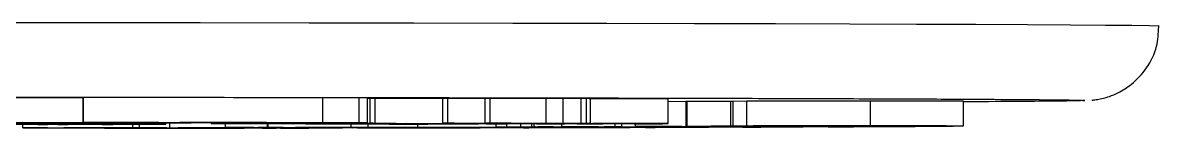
# Model space of a CAD drawing. Header units: millimetres. Extents: x 1890 to 4327, y 775 to 2498.
# Drawn here: x 3035.45 to 3081.31, y 1009.28 to 1013.55 of the extents above; entities that cross this region are included whole.
import ezdxf

# ---------------------------------------------------------------- set-up
doc = ezdxf.new("R2010")
doc.units = ezdxf.units.MM

msp = doc.modelspace()

# ---------------------------------------------------------------- linework, layer by layer
at = {"color": 7, "linetype": 'Continuous', "lineweight": 25}
for p, q in [((3037.89, 1010.503), (3033.821, 1010.51)), ((3037.9, 1010.503), (3037.89, 1010.503)), ((3037.89, 1009.503), (3037.89, 1010.503)), ((3047.563, 1010.503), (3037.9, 1010.518)), ((3037.9, 1009.518), (3037.9, 1010.518)), ((3049.022, 1010.504), (3047.563, 1010.503)), ((3047.563, 1009.503), (3047.563, 1010.503)), ((3049.355, 1010.499), (3049.022, 1010.504)), ((3049.022, 1009.504), (3049.022, 1010.504)), ((3049.355, 1009.499), (3049.355, 1010.499)), ((3049.467, 1010.476), (3049.355, 1010.476)), ((3049.673, 1010.48), (3049.467, 1010.478)), ((3049.467, 1009.478), (3049.467, 1010.478)), ((3052.403, 1010.47), (3049.673, 1010.48)), ((3049.673, 1009.48), (3049.673, 1010.48)), ((3052.608, 1010.48), (3052.403, 1010.479)), ((3052.403, 1009.479), (3052.403, 1010.479)), ((3054.106, 1010.475), (3052.608, 1010.48)), ((3052.608, 1009.48), (3052.608, 1010.48)), ((3054.311, 1010.484), (3054.106, 1010.483)), ((3054.106, 1009.483), (3054.106, 1010.483)), ((3056.564, 1010.477), (3054.311, 1010.484)), ((3054.311, 1009.484), (3054.311, 1010.484)), ((3056.564, 1009.477), (3056.564, 1010.477)), ((3057.247, 1010.478), (3057.247, 1009.478)), ((3058.2, 1010.482), (3057.987, 1010.482)), ((3057.987, 1009.482), (3057.987, 1010.482)), ((3058.2, 1009.482), (3058.2, 1010.482)), ((3058.357, 1009.479), (3058.357, 1010.479)), ((3061.49, 1009.472), (3061.49, 1010.472)), ((3078.259, 1010.404), (3078.311, 1010.402)), ((3062.207, 1010.355), (3061.49, 1010.351)), ((3062.266, 1010.354), (3062.207, 1010.355)), ((3062.207, 1010.355), (3062.207, 1009.355)), ((3064.021, 1010.365), (3062.266, 1010.355)), ((3062.266, 1009.355), (3062.266, 1010.355)), ((3064.113, 1010.365), (3064.021, 1010.365)), ((3064.021, 1009.365), (3064.021, 1010.365)), ((3064.666, 1010.371), (3064.113, 1010.366)), ((3064.113, 1009.366), (3064.113, 1010.366)), ((3064.666, 1009.371), (3064.666, 1010.371)), ((3069.654, 1009.376), (3069.654, 1010.376)), ((3073.417, 1009.369), (3073.417, 1010.369)), ((3033.821, 1009.51), (3037.89, 1009.503)), ((3037.646, 1009.503), (3035.442, 1009.506)), ((3037.027, 1009.481), (3037.027, 1009.504)), ((3038.231, 1009.481), (3037.027, 1009.481)), ((3037.89, 1009.503), (3040.936, 1009.512)), ((3038.044, 1009.516), (3037.9, 1009.518)), ((3037.9, 1009.518), (3047.563, 1009.503)), ((3041.997, 1009.496), (3038.493, 1009.501)), ((3041.784, 1009.511), (3038.737, 1009.502)), ((3038.737, 1009.502), (3042.241, 1009.497)), ((3039.153, 1009.487), (3039.153, 1009.5)), ((3039.153, 1009.487), (3041.997, 1009.496)), ((3040.936, 1009.512), (3039.523, 1009.515)), ((3042.844, 1009.495), (3039.677, 1009.485)), ((3041.218, 1009.439), (3041.218, 1009.49)), ((3041.384, 1009.301), (3041.384, 1009.49)), ((3045.287, 1009.506), (3041.784, 1009.511)), ((3042.241, 1009.51), (3042.241, 1009.497)), ((3042.241, 1009.497), (3045.287, 1009.506)), ((3046.8, 1009.489), (3042.844, 1009.495)), ((3043.051, 1009.494), (3043.051, 1009.472)), ((3046.135, 1009.504), (3043.088, 1009.495)), ((3043.088, 1009.495), (3044.897, 1009.493)), ((3043.257, 1009.474), (3043.257, 1009.494)), ((3044.636, 1009.469), (3044.636, 1009.492)), ((3044.897, 1009.493), (3044.897, 1009.501)), ((3044.897, 1009.493), (3046.45, 1009.493)), ((3049.355, 1009.499), (3046.135, 1009.504)), ((3046.45, 1009.504), (3046.45, 1009.493)), ((3046.45, 1009.493), (3046.8, 1009.489)), ((3046.8, 1009.489), (3046.8, 1009.503)), ((3047.563, 1009.503), (3049.022, 1009.504)), ((3049.022, 1009.504), (3049.355, 1009.499)), ((3049.467, 1009.478), (3049.673, 1009.48)), ((3049.562, 1009.476), (3049.575, 1009.473)), ((3049.673, 1009.48), (3053.161, 1009.468)), ((3056.877, 1009.453), (3050.518, 1009.475)), ((3052.403, 1009.479), (3052.608, 1009.48)), ((3052.608, 1009.48), (3055.405, 1009.471)), ((3055.051, 1009.47), (3053.453, 1009.476)), ((3054.106, 1009.483), (3054.311, 1009.484)), ((3054.311, 1009.484), (3056.564, 1009.477)), ((3057.119, 1009.473), (3055.156, 1009.48)), ((3055.405, 1009.471), (3055.405, 1009.479)), ((3056.746, 1009.476), (3058.31, 1009.471)), ((3057.987, 1009.482), (3058.2, 1009.482)), ((3035.452, 1009.293), (3035.452, 1009.432)), ((3035.452, 1009.293), (3039.888, 1009.299)), ((3035.606, 1009.293), (3035.452, 1009.293)), ((3035.833, 1009.293), (3035.606, 1009.293)), ((3036.054, 1009.445), (3036.054, 1009.444)), ((3036.211, 1009.444), (3036.054, 1009.444)), ((3036.054, 1009.444), (3036.054, 1009.444)), ((3036.054, 1009.444), (3037.554, 1009.444)), ((3036.054, 1009.435), (3036.054, 1009.444)), ((3036.054, 1009.434), (3036.054, 1009.435)), ((3036.054, 1009.435), (3036.211, 1009.435)), ((3037.264, 1009.434), (3036.054, 1009.434)), ((3036.211, 1009.435), (3036.211, 1009.444)), ((3040.092, 1009.279), (3036.444, 1009.293)), ((3036.448, 1009.435), (3036.448, 1009.443)), ((3036.869, 1009.44), (3036.869, 1009.443)), ((3037.448, 1009.44), (3036.869, 1009.44)), ((3037.475, 1009.439), (3036.869, 1009.439)), ((3036.869, 1009.439), (3036.869, 1009.435)), ((3037.106, 1009.444), (3037.396, 1009.444)), ((3037.106, 1009.435), (3037.106, 1009.439)), ((3037.106, 1009.435), (3037.264, 1009.435)), ((3037.168, 1009.293), (3038.75, 1009.287)), ((3037.264, 1009.435), (3037.264, 1009.439)), ((3037.264, 1009.435), (3037.264, 1009.434)), ((3038.64, 1009.296), (3037.372, 1009.295)), ((3037.448, 1009.445), (3037.448, 1009.44)), ((3038.343, 1009.434), (3037.475, 1009.439)), ((3037.554, 1009.444), (3037.554, 1009.445)), ((3037.869, 1009.439), (3038.659, 1009.435)), ((3039.08, 1009.434), (3038.343, 1009.434)), ((3038.659, 1009.435), (3038.659, 1009.445)), ((3038.75, 1009.287), (3040.064, 1009.289)), ((3038.817, 1009.442), (3038.817, 1009.445)), ((3040.216, 1009.288), (3038.902, 1009.287)), ((3038.902, 1009.287), (3040.817, 1009.28)), ((3038.922, 1009.435), (3038.922, 1009.445)), ((3038.922, 1009.435), (3039.08, 1009.435)), ((3039.08, 1009.435), (3039.08, 1009.444)), ((3039.08, 1009.435), (3039.08, 1009.434)), ((3039.619, 1009.277), (3039.619, 1009.281)), ((3039.619, 1009.277), (3039.89, 1009.278)), ((3039.771, 1009.277), (3039.619, 1009.277)), ((3044.388, 1009.282), (3039.771, 1009.277)), ((3039.888, 1009.299), (3039.888, 1009.433)), ((3039.888, 1009.299), (3041.256, 1009.296)), ((3039.89, 1009.278), (3039.89, 1009.28)), ((3040.155, 1009.299), (3040.155, 1009.433)), ((3040.155, 1009.299), (3041.384, 1009.301)), ((3040.338, 1009.298), (3040.155, 1009.299)), ((3040.26, 1009.293), (3040.26, 1009.299)), ((3040.412, 1009.292), (3040.26, 1009.293)), ((3040.26, 1009.293), (3040.532, 1009.293)), ((3040.592, 1009.299), (3040.338, 1009.298)), ((3040.532, 1009.293), (3042.036, 1009.287)), ((3041.256, 1009.296), (3041.079, 1009.295)), ((3045.589, 1009.286), (3041.218, 1009.299)), ((3041.256, 1009.296), (3041.256, 1009.299)), ((3041.384, 1009.301), (3048.27, 1009.293)), ((3041.429, 1009.279), (3042.606, 1009.281)), ((3041.765, 1009.287), (3041.662, 1009.287)), ((3041.802, 1009.299), (3041.717, 1009.298)), ((3041.717, 1009.298), (3045.843, 1009.286)), ((3042.036, 1009.287), (3041.765, 1009.287)), ((3049.578, 1009.29), (3041.802, 1009.299)), ((3042.036, 1009.287), (3042.036, 1009.296)), ((3042.606, 1009.281), (3042.606, 1009.295)), ((3043.051, 1009.472), (3043.257, 1009.474)), ((3043.257, 1009.474), (3044.636, 1009.469)), ((3043.614, 1009.286), (3043.614, 1009.292)), ((3043.614, 1009.286), (3043.889, 1009.287)), ((3043.63, 1009.304), (3043.63, 1009.471)), ((3043.63, 1009.304), (3045.325, 1009.307)), ((3043.813, 1009.304), (3043.63, 1009.304)), ((3044.152, 1009.304), (3043.813, 1009.304)), ((3043.889, 1009.287), (3043.889, 1009.291)), ((3043.889, 1009.287), (3044.388, 1009.282)), ((3051.37, 1009.444), (3044.102, 1009.469)), ((3044.388, 1009.282), (3044.388, 1009.289)), ((3048.355, 1009.294), (3044.778, 1009.304)), ((3045.032, 1009.305), (3049.833, 1009.29)), ((3045.134, 1009.306), (3045.091, 1009.306)), ((3049.185, 1009.473), (3045.108, 1009.468)), ((3045.108, 1009.468), (3046.382, 1009.463)), ((3045.113, 1009.284), (3045.113, 1009.287)), ((3045.298, 1009.283), (3045.113, 1009.284)), ((3045.113, 1009.284), (3045.452, 1009.284)), ((3045.327, 1009.306), (3045.134, 1009.306)), ((3046.993, 1009.286), (3045.298, 1009.283)), ((3045.325, 1009.307), (3045.325, 1009.465)), ((3045.325, 1009.307), (3045.332, 1009.307)), ((3045.332, 1009.465), (3045.332, 1009.307)), ((3045.332, 1009.307), (3048.7, 1009.314)), ((3045.452, 1009.284), (3045.452, 1009.286)), ((3045.843, 1009.286), (3045.843, 1009.294)), ((3050.967, 1009.294), (3045.955, 1009.306)), ((3046.382, 1009.469), (3046.382, 1009.463)), ((3046.382, 1009.463), (3050.459, 1009.468)), ((3046.469, 1009.286), (3046.469, 1009.293)), ((3046.469, 1009.286), (3046.808, 1009.287)), ((3046.571, 1009.307), (3048.744, 1009.302)), ((3047.716, 1009.311), (3046.637, 1009.309)), ((3046.808, 1009.287), (3046.808, 1009.293)), ((3046.808, 1009.287), (3046.993, 1009.286)), ((3050.929, 1009.467), (3046.852, 1009.461)), ((3046.852, 1009.461), (3048.09, 1009.457)), ((3046.993, 1009.286), (3046.993, 1009.293)), ((3048.09, 1009.457), (3052.167, 1009.463)), ((3048.09, 1009.463), (3048.09, 1009.457)), ((3048.27, 1009.293), (3048.355, 1009.294)), ((3048.27, 1009.293), (3048.27, 1009.294)), ((3052.639, 1009.461), (3048.563, 1009.456)), ((3048.563, 1009.456), (3049.76, 1009.451)), ((3048.7, 1009.314), (3048.7, 1009.453)), ((3048.7, 1009.314), (3050.316, 1009.312)), ((3048.744, 1009.302), (3049.862, 1009.304)), ((3050.071, 1009.304), (3048.954, 1009.302)), ((3048.954, 1009.302), (3051.584, 1009.295)), ((3050.459, 1009.468), (3049.185, 1009.473)), ((3049.377, 1009.451), (3049.377, 1009.314)), ((3049.377, 1009.314), (3051.392, 1009.319)), ((3049.605, 1009.314), (3049.377, 1009.314)), ((3049.575, 1009.473), (3054.155, 1009.457)), ((3049.833, 1009.29), (3049.578, 1009.29)), ((3049.816, 1009.314), (3049.605, 1009.314)), ((3049.892, 1009.307), (3049.682, 1009.308)), ((3049.682, 1009.308), (3049.914, 1009.308)), ((3049.76, 1009.451), (3053.836, 1009.457)), ((3049.76, 1009.457), (3049.76, 1009.451)), ((3049.833, 1009.29), (3049.833, 1009.297)), ((3049.862, 1009.304), (3049.862, 1009.307)), ((3049.914, 1009.308), (3051.982, 1009.303)), ((3050.316, 1009.312), (3050.193, 1009.311)), ((3053.954, 1009.455), (3050.233, 1009.45)), ((3050.233, 1009.45), (3050.741, 1009.448)), ((3055.879, 1009.304), (3050.439, 1009.315)), ((3050.671, 1009.293), (3050.671, 1009.295)), ((3050.881, 1009.292), (3050.671, 1009.293)), ((3050.671, 1009.293), (3050.902, 1009.293)), ((3050.741, 1009.448), (3050.741, 1009.45)), ((3050.741, 1009.448), (3051.792, 1009.447)), ((3054.81, 1009.3), (3050.881, 1009.292)), ((3050.902, 1009.294), (3050.902, 1009.293)), ((3052.167, 1009.463), (3050.929, 1009.467)), ((3053.477, 1009.311), (3051.003, 1009.316)), ((3051.019, 1009.317), (3051.408, 1009.318)), ((3051.792, 1009.447), (3051.37, 1009.444)), ((3051.392, 1009.319), (3051.392, 1009.444)), ((3051.751, 1009.303), (3051.611, 1009.303)), ((3051.982, 1009.303), (3051.751, 1009.303)), ((3051.792, 1009.447), (3051.792, 1009.452)), ((3051.982, 1009.303), (3051.982, 1009.312)), ((3052.212, 1009.295), (3052.212, 1009.311)), ((3052.212, 1009.295), (3053.213, 1009.297)), ((3053.836, 1009.457), (3052.639, 1009.461)), ((3053.161, 1009.468), (3055.051, 1009.47)), ((3053.213, 1009.297), (3053.213, 1009.309)), ((3054.257, 1009.313), (3053.477, 1009.311)), ((3053.604, 1009.303), (3053.604, 1009.308)), ((3053.604, 1009.303), (3053.866, 1009.304)), ((3055.56, 1009.469), (3053.669, 1009.466)), ((3053.669, 1009.466), (3056.179, 1009.457)), ((3054.519, 1009.312), (3053.704, 1009.311)), ((3053.704, 1009.311), (3056.443, 1009.305)), ((3053.866, 1009.304), (3053.866, 1009.308)), ((3053.866, 1009.304), (3054.81, 1009.3)), ((3054.697, 1009.454), (3053.954, 1009.455)), ((3054.155, 1009.457), (3054.155, 1009.463)), ((3054.155, 1009.457), (3055.015, 1009.457)), ((3058.957, 1009.309), (3054.519, 1009.312)), ((3054.538, 1009.454), (3054.538, 1009.326)), ((3055.015, 1009.457), (3054.697, 1009.454)), ((3054.81, 1009.3), (3054.81, 1009.306)), ((3054.988, 1009.329), (3054.988, 1009.457)), ((3055.356, 1009.315), (3055.012, 1009.314)), ((3055.012, 1009.314), (3058.886, 1009.311)), ((3055.015, 1009.457), (3055.015, 1009.46)), ((3055.405, 1009.471), (3057.119, 1009.473)), ((3055.553, 1009.33), (3055.553, 1009.458)), ((3058.431, 1009.459), (3055.56, 1009.469)), ((3055.653, 1009.302), (3055.653, 1009.304)), ((3055.883, 1009.301), (3055.653, 1009.302)), ((3055.653, 1009.302), (3055.865, 1009.302)), ((3055.865, 1009.302), (3055.865, 1009.304)), ((3057.508, 1009.305), (3055.883, 1009.301)), ((3057.627, 1009.471), (3055.914, 1009.469)), ((3055.914, 1009.469), (3057.804, 1009.462)), ((3055.988, 1009.33), (3055.988, 1009.456)), ((3056.084, 1009.332), (3056.084, 1009.456)), ((3056.084, 1009.332), (3058.2, 1009.329)), ((3056.179, 1009.457), (3056.179, 1009.466)), ((3056.179, 1009.457), (3057.322, 1009.457)), ((3056.443, 1009.305), (3056.443, 1009.311)), ((3057.322, 1009.457), (3056.877, 1009.453)), ((3057.067, 1009.305), (3057.067, 1009.31)), ((3057.067, 1009.305), (3057.279, 1009.306)), ((3057.198, 1009.335), (3057.198, 1009.456)), ((3057.198, 1009.335), (3059.361, 1009.342)), ((3057.464, 1009.334), (3057.198, 1009.335)), ((3057.279, 1009.306), (3057.279, 1009.31)), ((3057.279, 1009.306), (3057.508, 1009.305)), ((3057.322, 1009.457), (3057.322, 1009.462)), ((3058.086, 1009.337), (3057.464, 1009.334)), ((3057.464, 1009.319), (3057.464, 1009.334)), ((3057.508, 1009.305), (3057.508, 1009.31)), ((3060.825, 1009.46), (3057.627, 1009.471)), ((3057.804, 1009.462), (3057.804, 1009.471)), ((3057.804, 1009.462), (3058.855, 1009.462)), ((3058.2, 1009.329), (3058.094, 1009.329)), ((3058.855, 1009.462), (3058.431, 1009.459)), ((3058.454, 1009.47), (3060.126, 1009.464)), ((3065.019, 1009.329), (3058.683, 1009.337)), ((3058.855, 1009.462), (3058.855, 1009.467)), ((3059.947, 1009.311), (3058.957, 1009.309)), ((3059.627, 1009.342), (3059.005, 1009.34)), ((3059.116, 1009.338), (3059.116, 1009.34)), ((3059.116, 1009.338), (3065.452, 1009.33)), ((3059.298, 1009.323), (3059.298, 1009.336)), ((3059.298, 1009.323), (3060.864, 1009.327)), ((3059.546, 1009.322), (3059.298, 1009.323)), ((3059.361, 1009.342), (3059.361, 1009.465)), ((3059.361, 1009.342), (3059.627, 1009.342)), ((3059.506, 1009.311), (3059.718, 1009.311)), ((3059.735, 1009.323), (3059.546, 1009.322)), ((3059.627, 1009.342), (3059.627, 1009.464)), ((3059.718, 1009.311), (3059.947, 1009.311)), ((3060.126, 1009.464), (3061.272, 1009.464)), ((3060.171, 1009.345), (3060.171, 1009.462)), ((3060.171, 1009.345), (3062.207, 1009.355)), ((3061.492, 1009.343), (3060.171, 1009.345)), ((3062.016, 1009.321), (3060.608, 1009.323)), ((3061.272, 1009.464), (3060.825, 1009.46)), ((3060.864, 1009.327), (3060.864, 1009.334)), ((3060.864, 1009.327), (3061.112, 1009.327)), ((3061.112, 1009.327), (3060.956, 1009.326)), ((3061.068, 1009.325), (3061.068, 1009.327)), ((3061.068, 1009.325), (3063.139, 1009.321)), ((3061.112, 1009.327), (3061.112, 1009.334)), ((3061.165, 1009.345), (3061.718, 1009.343)), ((3062.041, 1009.352), (3061.259, 1009.349)), ((3061.49, 1009.472), (3061.449, 1009.468)), ((3061.718, 1009.343), (3061.492, 1009.343)), ((3061.718, 1009.343), (3061.718, 1009.351)), ((3061.977, 1009.317), (3061.977, 1009.321)), ((3067.778, 1009.336), (3062.041, 1009.352)), ((3062.207, 1009.355), (3067.946, 1009.338)), ((3062.266, 1009.355), (3064.021, 1009.365)), ((3062.559, 1009.355), (3062.266, 1009.355)), ((3062.649, 1009.355), (3062.559, 1009.355)), ((3062.709, 1009.32), (3062.704, 1009.32)), ((3063.139, 1009.321), (3063.139, 1009.331)), ((3070.155, 1009.35), (3063.2, 1009.356)), ((3063.759, 1009.362), (3063.258, 1009.359)), ((3063.485, 1009.357), (3063.485, 1009.36)), ((3063.485, 1009.357), (3066.5, 1009.355)), ((3064.021, 1009.365), (3065.872, 1009.365)), ((3064.113, 1009.366), (3064.666, 1009.371)), ((3064.418, 1009.366), (3064.113, 1009.366)), ((3064.491, 1009.366), (3064.418, 1009.366)), ((3064.508, 1009.325), (3064.508, 1009.329)), ((3064.508, 1009.325), (3065.13, 1009.327)), ((3064.774, 1009.325), (3064.508, 1009.325)), ((3066.937, 1009.332), (3064.774, 1009.325)), ((3072.235, 1009.363), (3065.005, 1009.367)), ((3065.13, 1009.327), (3065.233, 1009.328)), ((3065.204, 1009.369), (3072.433, 1009.365)), ((3065.452, 1009.33), (3065.452, 1009.342)), ((3065.872, 1009.365), (3065.872, 1009.367)), ((3065.872, 1009.365), (3065.878, 1009.364)), ((3065.878, 1009.364), (3065.878, 1009.367)), ((3066.049, 1009.331), (3066.049, 1009.341)), ((3066.049, 1009.331), (3066.672, 1009.333)), ((3066.096, 1009.361), (3066.096, 1009.367)), ((3066.096, 1009.361), (3066.204, 1009.362)), ((3066.387, 1009.361), (3066.096, 1009.361)), ((3066.204, 1009.362), (3066.204, 1009.367)), ((3066.204, 1009.362), (3069.072, 1009.359)), ((3066.5, 1009.355), (3067.02, 1009.358)), ((3066.672, 1009.333), (3066.672, 1009.339)), ((3066.672, 1009.333), (3066.937, 1009.332)), ((3067.313, 1009.358), (3066.793, 1009.355)), ((3066.793, 1009.355), (3070.44, 1009.352)), ((3066.937, 1009.332), (3066.937, 1009.338)), ((3069.928, 1009.345), (3067.778, 1009.336)), ((3067.946, 1009.338), (3067.946, 1009.352)), ((3067.946, 1009.338), (3068.909, 1009.342)), ((3068.171, 1009.348), (3068.171, 1009.352)), ((3068.171, 1009.348), (3068.352, 1009.348)), ((3068.352, 1009.348), (3068.352, 1009.352)), ((3068.352, 1009.348), (3069.928, 1009.345)), ((3068.964, 1009.359), (3068.769, 1009.359)), ((3069.072, 1009.359), (3068.964, 1009.359)), ((3069.072, 1009.359), (3069.072, 1009.365)), ((3069.928, 1009.345), (3069.928, 1009.35)), ((3070.274, 1009.348), (3070.382, 1009.349)), ((3070.567, 1009.348), (3070.274, 1009.348)), ((3070.44, 1009.352), (3070.44, 1009.364)), ((3070.505, 1009.361), (3070.505, 1009.364)), ((3070.505, 1009.361), (3070.692, 1009.361)), ((3072.393, 1009.359), (3070.567, 1009.348)), ((3070.692, 1009.361), (3070.692, 1009.364)), ((3070.692, 1009.361), (3072.393, 1009.359)), ((3070.991, 1009.353), (3070.991, 1009.364)), ((3070.991, 1009.353), (3071.455, 1009.355)), ((3072.443, 1009.361), (3072.53, 1009.362)), ((3072.747, 1009.361), (3072.443, 1009.361)), ((3073.277, 1009.366), (3072.747, 1009.361)), ((3073.345, 1009.367), (3073.277, 1009.366))]:
    msp.add_line(p, q, dxfattribs=at)
at = {"color": 7, "linetype": 'Continuous', "lineweight": 25, "flags": 128}
for points in [[(3081.311, 1013.402), (3081.267, 1013.407), (3080.911, 1013.418), (3080.201, 1013.428), (3079.14, 1013.439), (3077.733, 1013.449), (3075.989, 1013.459), (3073.914, 1013.469), (3071.521, 1013.479), (3068.82, 1013.488), (3065.824, 1013.497), (3062.55, 1013.505), (3059.013, 1013.513), (3055.231, 1013.52), (3051.223, 1013.526), (3047.008, 1013.532), (3042.608, 1013.537), (3038.045, 1013.542), (3033.341, 1013.546)], [(3033.634, 1009.439), (3033.82, 1009.442), (3034.358, 1009.444), (3035.197, 1009.446), (3036.254, 1009.447), (3037.426, 1009.447), (3038.598, 1009.447), (3039.655, 1009.446), (3040.494, 1009.444), (3041.033, 1009.442), (3041.218, 1009.439), (3041.033, 1009.437), (3040.494, 1009.434), (3039.655, 1009.433), (3038.598, 1009.431), (3037.426, 1009.431), (3036.254, 1009.431), (3035.197, 1009.433), (3034.358, 1009.434), (3033.82, 1009.437), (3033.634, 1009.439)], [(3034.455, 1009.439), (3034.634, 1009.441), (3035.15, 1009.443), (3035.941, 1009.445), (3036.91, 1009.445), (3037.942, 1009.445), (3038.912, 1009.445), (3039.702, 1009.443), (3040.218, 1009.441), (3040.398, 1009.439), (3040.218, 1009.437), (3039.702, 1009.435), (3038.912, 1009.434), (3037.942, 1009.433), (3036.91, 1009.433), (3035.941, 1009.434), (3035.15, 1009.435), (3034.634, 1009.437), (3034.455, 1009.439)]]:
    msp.add_lwpolyline(points, dxfattribs=at)
at = {"color": 7, "linetype": 'Continuous', "lineweight": 25}
for points, knots in [([(3078.587, 1010.414), (3078.602, 1010.415), (3078.635, 1010.417), (3078.786, 1010.436), (3079.031, 1010.485), (3079.326, 1010.572), (3079.724, 1010.738), (3080.273, 1011.086), (3080.843, 1011.711), (3081.247, 1012.527), (3081.275, 1013.118), (3081.288, 1013.385)], [0, 0, 0, 0, 0.069689, 0.159202, 0.228526, 0.284853, 0.360929, 0.487702, 0.660291, 0.846257, 1, 1, 1, 1]), ([(2941.366, 1010.404), (2941.413, 1010.408), (2941.52, 1010.416), (2942.39, 1010.429), (2943.871, 1010.442), (2946.046, 1010.456), (2948.876, 1010.469), (2952.39, 1010.482), (2956.544, 1010.494), (2961.288, 1010.505), (2966.549, 1010.515), (2972.241, 1010.524), (2978.264, 1010.532), (2984.487, 1010.538), (2990.853, 1010.543), (2997.205, 1010.546), (3003.544, 1010.548), (3009.811, 1010.548), (3016.078, 1010.548), (3022.417, 1010.546), (3028.77, 1010.543), (3035.135, 1010.538), (3041.359, 1010.532), (3047.381, 1010.524), (3053.073, 1010.515), (3058.335, 1010.505), (3063.078, 1010.494), (3067.232, 1010.482), (3070.746, 1010.469), (3073.576, 1010.456), (3075.752, 1010.442), (3077.233, 1010.429), (3078.104, 1010.416), (3078.211, 1010.408), (3078.259, 1010.404)], [0, 0, 0, 0, 0.023828, 0.053273, 0.084485, 0.115699, 0.147957, 0.180726, 0.213842, 0.247136, 0.28043, 0.313546, 0.346314, 0.378573, 0.409785, 0.440999, 0.470442, 0.499888, 0.529332, 0.558778, 0.58999, 0.621203, 0.653462, 0.68623, 0.719347, 0.752641, 0.785934, 0.819051, 0.851819, 0.884078, 0.915289, 0.946503, 0.975948, 1, 1, 1, 1]), ([(3057.247, 1010.478), (3057.128, 1010.478), (3056.948, 1010.478), (3056.72, 1010.477), (3056.616, 1010.477), (3056.564, 1010.477)], [0, 0, 0, 0, 0.498826, 0.749076, 1, 1, 1, 1]), ([(3057.987, 1010.482), (3057.941, 1010.482), (3057.848, 1010.481), (3057.65, 1010.48), (3057.408, 1010.479), (3057.247, 1010.478)], [0, 0, 0, 0, 0.251433, 0.502936, 1, 1, 1, 1]), ([(3058.321, 1010.479), (3058.325, 1010.479), (3058.334, 1010.481), (3058.248, 1010.482), (3058.2, 1010.482)], [0, 0, 0, 0, 0.431539, 1, 1, 1, 1]), ([(3061.49, 1010.472), (3061.173, 1010.472), (3060.54, 1010.471), (3059.47, 1010.471), (3058.725, 1010.471), (3058.31, 1010.471)], [0, 0, 0, 0, 0.307787, 0.615394, 1, 1, 1, 1]), ([(3078.311, 1010.402), (3078.255, 1010.397), (3078.144, 1010.388), (3077.248, 1010.375), (3075.706, 1010.361), (3074.393, 1010.352), (3073.445, 1010.347), (3073.417, 1010.347)], [0, 0, 0, 0, 0.2407893, 0.4815888, 0.73683, 0.9920914, 1, 1, 1, 1]), ([(3069.654, 1010.376), (3068.987, 1010.376), (3067.959, 1010.377), (3066.555, 1010.376), (3065.636, 1010.375), (3064.977, 1010.373), (3064.77, 1010.372), (3064.666, 1010.371)], [0, 0, 0, 0, 0.3203787, 0.4942376, 0.6691493, 0.8330428, 1, 1, 1, 1]), ([(3073.391, 1010.369), (3073.397, 1010.369), (3073.44, 1010.37), (3073.193, 1010.371), (3072.6, 1010.373), (3071.385, 1010.375), (3070.315, 1010.376), (3069.654, 1010.376)], [0, 0, 0, 0, 0.030225, 0.211144, 0.392436, 0.624543, 1, 1, 1, 1]), ([(3028.931, 1009.494), (3029.6, 1009.494), (3030.852, 1009.494), (3032.668, 1009.495), (3034.712, 1009.496), (3036.368, 1009.499), (3037.318, 1009.502), (3037.646, 1009.503)], [0, 0, 0, 0, 0.198997, 0.37265, 0.545625, 0.843257, 1, 1, 1, 1]), ([(3038.493, 1009.501), (3038.07, 1009.5), (3037.004, 1009.497), (3034.781, 1009.494), (3031.84, 1009.493), (3029.931, 1009.493), (3028.98, 1009.493)], [0, 0, 0, 0, 0.185716, 0.467958, 0.734859, 1, 1, 1, 1]), ([(3037.027, 1009.481), (3037.23, 1009.482), (3037.636, 1009.483), (3038.192, 1009.485), (3038.698, 1009.486), (3039.002, 1009.487), (3039.153, 1009.487)], [0, 0, 0, 0, 0.281624, 0.563251, 0.781619, 1, 1, 1, 1]), ([(3039.523, 1009.515), (3039.386, 1009.515), (3039.112, 1009.515), (3038.623, 1009.516), (3038.256, 1009.516), (3038.044, 1009.516)], [0, 0, 0, 0, 0.295972, 0.59215, 1, 1, 1, 1]), ([(3039.677, 1009.485), (3039.484, 1009.485), (3039.139, 1009.484), (3038.659, 1009.482), (3038.374, 1009.481), (3038.231, 1009.481)], [0, 0, 0, 0, 0.388154, 0.694028, 1, 1, 1, 1]), ([(3044.636, 1009.469), (3045.203, 1009.47), (3046.313, 1009.471), (3047.963, 1009.474), (3049.029, 1009.475), (3049.562, 1009.476)], [0, 0, 0, 0, 0.343183, 0.671556, 1, 1, 1, 1]), ([(3050.518, 1009.475), (3050.427, 1009.476), (3050.246, 1009.476), (3049.906, 1009.477), (3049.628, 1009.478), (3049.467, 1009.478)], [0, 0, 0, 0, 0.297034, 0.594269, 1, 1, 1, 1]), ([(3053.453, 1009.476), (3053.363, 1009.476), (3053.182, 1009.477), (3052.842, 1009.478), (3052.564, 1009.478), (3052.403, 1009.479)], [0, 0, 0, 0, 0.29737, 0.594968, 1, 1, 1, 1]), ([(3055.156, 1009.48), (3055.066, 1009.48), (3054.885, 1009.481), (3054.545, 1009.482), (3054.267, 1009.482), (3054.106, 1009.483)], [0, 0, 0, 0, 0.297034, 0.594269, 1, 1, 1, 1]), ([(3056.564, 1009.477), (3056.67, 1009.477), (3056.831, 1009.477), (3057.065, 1009.478), (3057.187, 1009.478), (3057.247, 1009.478)], [0, 0, 0, 0, 0.498374, 0.749082, 1, 1, 1, 1]), ([(3057.864, 1009.476), (3057.735, 1009.476), (3057.453, 1009.476), (3057.059, 1009.476), (3056.824, 1009.476), (3056.746, 1009.476)], [0, 0, 0, 0, 0.360389, 0.789524, 1, 1, 1, 1]), ([(3057.247, 1009.478), (3057.354, 1009.479), (3057.566, 1009.479), (3057.787, 1009.481), (3057.915, 1009.482), (3057.987, 1009.482)], [0, 0, 0, 0, 0.308082, 0.61489, 1, 1, 1, 1]), ([(3058.349, 1009.478), (3058.332, 1009.478), (3058.293, 1009.477), (3058.081, 1009.477), (3057.912, 1009.476), (3057.864, 1009.476)], [0, 0, 0, 0, 0.357282, 0.813025, 1, 1, 1, 1]), ([(3058.2, 1009.482), (3058.252, 1009.482), (3058.334, 1009.48), (3058.338, 1009.479), (3058.34, 1009.479)], [0, 0, 0, 0, 0.6302091, 1, 1, 1, 1]), ([(3036.444, 1009.293), (3036.413, 1009.293), (3036.363, 1009.293), (3036.253, 1009.293), (3036.143, 1009.293), (3035.995, 1009.293), (3035.897, 1009.293), (3035.833, 1009.293)], [0, 0, 0, 0, 0.23968, 0.390629, 0.542071, 0.705503, 1, 1, 1, 1]), ([(3036.448, 1009.443), (3036.447, 1009.443), (3036.445, 1009.443), (3036.414, 1009.444), (3036.375, 1009.444), (3036.306, 1009.444), (3036.25, 1009.444), (3036.211, 1009.444)], [0, 0, 0, 0, 0.250411, 0.398556, 0.54744, 0.686236, 1, 1, 1, 1]), ([(3036.211, 1009.435), (3036.257, 1009.435), (3036.32, 1009.435), (3036.392, 1009.435), (3036.429, 1009.435), (3036.447, 1009.435), (3036.448, 1009.435), (3036.448, 1009.435)], [0, 0, 0, 0, 0.364031, 0.510061, 0.655864, 0.843841, 1, 1, 1, 1]), ([(3036.869, 1009.443), (3036.871, 1009.443), (3036.874, 1009.443), (3036.905, 1009.444), (3036.955, 1009.444), (3037.025, 1009.444), (3037.079, 1009.444), (3037.106, 1009.444)], [0, 0, 0, 0, 0.222894, 0.384836, 0.547319, 0.773072, 1, 1, 1, 1]), ([(3036.869, 1009.435), (3036.871, 1009.435), (3036.874, 1009.435), (3036.903, 1009.435), (3036.951, 1009.435), (3037.021, 1009.435), (3037.076, 1009.435), (3037.106, 1009.435)], [0, 0, 0, 0, 0.210223, 0.375759, 0.542534, 0.746796, 1, 1, 1, 1]), ([(3037.372, 1009.295), (3037.312, 1009.295), (3037.214, 1009.295), (3037.13, 1009.294), (3037.098, 1009.294), (3037.111, 1009.294), (3037.148, 1009.294), (3037.168, 1009.293)], [0, 0, 0, 0, 0.300073, 0.489629, 0.647488, 0.805846, 1, 1, 1, 1]), ([(3037.396, 1009.444), (3037.538, 1009.444), (3037.764, 1009.444), (3038.049, 1009.443), (3038.235, 1009.443), (3038.353, 1009.442), (3038.364, 1009.442), (3038.369, 1009.442)], [0, 0, 0, 0, 0.272358, 0.434918, 0.598303, 0.790426, 1, 1, 1, 1]), ([(3038.369, 1009.442), (3038.359, 1009.441), (3038.342, 1009.441), (3038.147, 1009.44), (3037.928, 1009.44), (3037.686, 1009.44), (3037.519, 1009.44), (3037.448, 1009.44)], [0, 0, 0, 0, 0.330883, 0.501179, 0.670916, 0.859688, 1, 1, 1, 1]), ([(3037.554, 1009.444), (3037.742, 1009.444), (3038.046, 1009.444), (3038.414, 1009.444), (3038.643, 1009.443), (3038.793, 1009.443), (3038.808, 1009.442), (3038.817, 1009.442)], [0, 0, 0, 0, 0.3001846, 0.4844442, 0.6359343, 0.7877448, 1, 1, 1, 1]), ([(3038.817, 1009.442), (3038.808, 1009.441), (3038.792, 1009.441), (3038.62, 1009.44), (3038.357, 1009.44), (3038.094, 1009.439), (3037.917, 1009.439), (3037.869, 1009.439)], [0, 0, 0, 0, 0.267946, 0.469277, 0.670405, 0.911995, 1, 1, 1, 1]), ([(3041.079, 1009.295), (3040.833, 1009.296), (3040.339, 1009.296), (3039.59, 1009.297), (3038.995, 1009.297), (3038.732, 1009.296), (3038.64, 1009.296)], [0, 0, 0, 0, 0.329191, 0.661633, 0.881808, 1, 1, 1, 1]), ([(3038.659, 1009.435), (3038.672, 1009.435), (3038.699, 1009.435), (3038.757, 1009.435), (3038.834, 1009.435), (3038.891, 1009.435), (3038.922, 1009.435)], [0, 0, 0, 0, 0.249458, 0.50098, 0.731039, 1, 1, 1, 1]), ([(3039.89, 1009.278), (3039.959, 1009.278), (3040.06, 1009.278), (3040.121, 1009.278), (3040.14, 1009.278)], [0, 0, 0, 0, 0.687811, 1, 1, 1, 1]), ([(3040.064, 1009.289), (3040.182, 1009.289), (3040.372, 1009.289), (3040.557, 1009.29), (3040.625, 1009.291), (3040.585, 1009.291), (3040.477, 1009.292), (3040.412, 1009.292)], [0, 0, 0, 0, 0.253965, 0.40631, 0.559769, 0.73662, 1, 1, 1, 1]), ([(3040.165, 1009.278), (3040.165, 1009.278), (3040.173, 1009.278), (3040.156, 1009.278), (3040.117, 1009.279), (3040.092, 1009.279)], [0, 0, 0, 0, 0.006784, 0.3662, 1, 1, 1, 1]), ([(3041.662, 1009.287), (3041.54, 1009.288), (3041.367, 1009.288), (3041.029, 1009.289), (3040.767, 1009.289), (3040.486, 1009.289), (3040.308, 1009.289), (3040.216, 1009.288)], [0, 0, 0, 0, 0.375008, 0.532176, 0.663237, 0.825783, 1, 1, 1, 1]), ([(3041.218, 1009.299), (3041.181, 1009.299), (3041.121, 1009.299), (3041.006, 1009.299), (3040.904, 1009.299), (3040.77, 1009.299), (3040.669, 1009.299), (3040.602, 1009.299), (3040.592, 1009.299)], [0, 0, 0, 0, 0.239791, 0.395723, 0.528329, 0.660993, 0.950414, 1, 1, 1, 1]), ([(3040.817, 1009.28), (3040.849, 1009.28), (3040.901, 1009.279), (3041.017, 1009.279), (3041.146, 1009.279), (3041.29, 1009.279), (3041.385, 1009.279), (3041.429, 1009.279)], [0, 0, 0, 0, 0.2422509, 0.3981104, 0.5540249, 0.7912917, 1, 1, 1, 1]), ([(3042.606, 1009.281), (3042.819, 1009.281), (3043.247, 1009.282), (3043.609, 1009.283), (3043.729, 1009.285), (3043.656, 1009.286), (3043.614, 1009.286)], [0, 0, 0, 0, 0.2488152, 0.5000632, 0.7136426, 1, 1, 1, 1]), ([(3044.102, 1009.469), (3044.011, 1009.47), (3043.83, 1009.47), (3043.49, 1009.471), (3043.212, 1009.472), (3043.051, 1009.472)], [0, 0, 0, 0, 0.297034, 0.594269, 1, 1, 1, 1]), ([(3044.778, 1009.304), (3044.741, 1009.304), (3044.681, 1009.304), (3044.561, 1009.305), (3044.451, 1009.305), (3044.307, 1009.305), (3044.216, 1009.304), (3044.152, 1009.304)], [0, 0, 0, 0, 0.239941, 0.39539, 0.551967, 0.684504, 1, 1, 1, 1]), ([(3045.091, 1009.306), (3045.056, 1009.306), (3044.991, 1009.306), (3044.942, 1009.305), (3044.943, 1009.305), (3044.977, 1009.305), (3045.015, 1009.305), (3045.032, 1009.305)], [0, 0, 0, 0, 0.256868, 0.47724, 0.662008, 0.845558, 1, 1, 1, 1]), ([(3045.955, 1009.306), (3045.911, 1009.306), (3045.841, 1009.306), (3045.721, 1009.306), (3045.617, 1009.306), (3045.476, 1009.306), (3045.387, 1009.306), (3045.327, 1009.306)], [0, 0, 0, 0, 0.2536824, 0.4001164, 0.52343, 0.6771969, 1, 1, 1, 1]), ([(3045.452, 1009.284), (3045.513, 1009.285), (3045.603, 1009.285), (3045.655, 1009.285), (3045.672, 1009.285)], [0, 0, 0, 0, 0.671603, 1, 1, 1, 1]), ([(3045.689, 1009.285), (3045.69, 1009.285), (3045.698, 1009.285), (3045.672, 1009.285), (3045.628, 1009.286), (3045.593, 1009.286), (3045.589, 1009.286)], [0, 0, 0, 0, 0.044219, 0.379656, 0.916945, 1, 1, 1, 1]), ([(3045.843, 1009.286), (3045.876, 1009.286), (3045.935, 1009.286), (3046.055, 1009.286), (3046.187, 1009.286), (3046.332, 1009.286), (3046.421, 1009.286), (3046.469, 1009.286)], [0, 0, 0, 0, 0.215896, 0.3853283, 0.5559542, 0.7640999, 1, 1, 1, 1]), ([(3046.637, 1009.309), (3046.581, 1009.308), (3046.499, 1009.308), (3046.451, 1009.308), (3046.455, 1009.308), (3046.456, 1009.308)], [0, 0, 0, 0, 0.636816, 0.940157, 1, 1, 1, 1]), ([(3046.463, 1009.308), (3046.479, 1009.308), (3046.505, 1009.307), (3046.553, 1009.307), (3046.571, 1009.307)], [0, 0, 0, 0, 0.614189, 1, 1, 1, 1]), ([(3050.193, 1009.311), (3049.927, 1009.311), (3049.392, 1009.312), (3048.625, 1009.312), (3048.045, 1009.311), (3047.804, 1009.311), (3047.716, 1009.311)], [0, 0, 0, 0, 0.3213061, 0.6452902, 0.8696576, 1, 1, 1, 1]), ([(3050.439, 1009.315), (3050.381, 1009.315), (3050.297, 1009.315), (3050.156, 1009.315), (3050.042, 1009.315), (3049.926, 1009.315), (3049.855, 1009.315), (3049.816, 1009.314)], [0, 0, 0, 0, 0.300741, 0.442976, 0.585498, 0.770192, 1, 1, 1, 1]), ([(3049.862, 1009.304), (3049.958, 1009.305), (3050.116, 1009.305), (3050.193, 1009.305), (3050.224, 1009.305)], [0, 0, 0, 0, 0.608426, 1, 1, 1, 1]), ([(3050.233, 1009.306), (3050.236, 1009.306), (3050.249, 1009.306), (3050.14, 1009.307), (3049.985, 1009.307), (3049.892, 1009.307)], [0, 0, 0, 0, 0.107107, 0.469394, 1, 1, 1, 1]), ([(3051.611, 1009.303), (3051.467, 1009.304), (3051.254, 1009.304), (3050.884, 1009.304), (3050.601, 1009.304), (3050.316, 1009.304), (3050.161, 1009.304), (3050.071, 1009.304)], [0, 0, 0, 0, 0.337772, 0.500301, 0.664443, 0.804956, 1, 1, 1, 1]), ([(3051.003, 1009.316), (3050.958, 1009.316), (3050.888, 1009.316), (3050.855, 1009.316), (3050.872, 1009.317), (3050.928, 1009.317), (3050.992, 1009.317), (3051.019, 1009.317)], [0, 0, 0, 0, 0.273037, 0.428356, 0.583344, 0.832242, 1, 1, 1, 1]), ([(3050.902, 1009.293), (3050.964, 1009.293), (3051.054, 1009.293), (3051.106, 1009.294), (3051.095, 1009.294), (3051.046, 1009.294), (3050.993, 1009.294), (3050.967, 1009.294)], [0, 0, 0, 0, 0.358471, 0.509487, 0.66217, 0.836846, 1, 1, 1, 1]), ([(3051.392, 1009.319), (3051.68, 1009.32), (3052.122, 1009.321), (3052.897, 1009.321), (3053.519, 1009.321), (3054.119, 1009.321), (3054.436, 1009.32), (3054.611, 1009.32)], [0, 0, 0, 0, 0.321782, 0.493409, 0.666308, 0.816214, 1, 1, 1, 1]), ([(3051.408, 1009.318), (3051.658, 1009.319), (3052.027, 1009.319), (3052.685, 1009.32), (3053.216, 1009.32), (3053.695, 1009.319), (3053.967, 1009.319), (3054.085, 1009.318)], [0, 0, 0, 0, 0.331594, 0.48998, 0.648562, 0.847889, 1, 1, 1, 1]), ([(3051.584, 1009.295), (3051.626, 1009.295), (3051.696, 1009.295), (3051.831, 1009.295), (3051.967, 1009.295), (3052.1, 1009.295), (3052.178, 1009.295), (3052.212, 1009.295)], [0, 0, 0, 0, 0.244529, 0.408946, 0.573274, 0.814793, 1, 1, 1, 1]), ([(3053.213, 1009.297), (3053.399, 1009.298), (3053.741, 1009.299), (3053.852, 1009.3), (3053.903, 1009.3)], [0, 0, 0, 0, 0.540563, 1, 1, 1, 1]), ([(3053.895, 1009.301), (3053.897, 1009.301), (3053.902, 1009.302), (3053.728, 1009.303), (3053.604, 1009.303)], [0, 0, 0, 0, 0.287101, 1, 1, 1, 1]), ([(3054.085, 1009.318), (3054.276, 1009.318), (3054.587, 1009.317), (3054.81, 1009.316), (3054.798, 1009.315), (3054.633, 1009.314), (3054.392, 1009.313), (3054.257, 1009.313)], [0, 0, 0, 0, 0.272894, 0.445011, 0.618101, 0.78577, 1, 1, 1, 1]), ([(3056.899, 1009.317), (3056.388, 1009.318), (3055.455, 1009.32), (3054.73, 1009.323), (3054.497, 1009.325), (3054.585, 1009.327), (3054.855, 1009.328), (3054.988, 1009.329)], [0, 0, 0, 0, 0.329821, 0.602198, 0.751389, 0.876805, 1, 1, 1, 1]), ([(3054.611, 1009.32), (3054.84, 1009.319), (3055.221, 1009.319), (3055.417, 1009.317), (3055.391, 1009.317), (3055.386, 1009.316)], [0, 0, 0, 0, 0.543092, 0.902457, 1, 1, 1, 1]), ([(3054.988, 1009.329), (3055.028, 1009.329), (3055.108, 1009.329), (3055.294, 1009.329), (3055.449, 1009.329), (3055.553, 1009.33)], [0, 0, 0, 0, 0.250844, 0.502068, 1, 1, 1, 1]), ([(3055.279, 1009.328), (3055.196, 1009.328), (3055.039, 1009.327), (3055.03, 1009.326), (3055.262, 1009.324), (3056.055, 1009.321), (3056.925, 1009.32), (3057.464, 1009.319)], [0, 0, 0, 0, 0.097711, 0.183041, 0.35825, 0.602223, 1, 1, 1, 1]), ([(3058.094, 1009.329), (3057.78, 1009.329), (3057.22, 1009.329), (3056.441, 1009.33), (3055.84, 1009.329), (3055.484, 1009.329), (3055.326, 1009.328), (3055.279, 1009.328)], [0, 0, 0, 0, 0.327037, 0.582977, 0.7546195, 0.9267447, 1, 1, 1, 1]), ([(3055.553, 1009.33), (3055.591, 1009.33), (3055.667, 1009.33), (3055.818, 1009.33), (3055.92, 1009.33), (3055.988, 1009.33)], [0, 0, 0, 0, 0.2516063, 0.5032378, 1, 1, 1, 1]), ([(3055.865, 1009.302), (3055.917, 1009.303), (3055.992, 1009.303), (3056.041, 1009.303), (3056.03, 1009.303), (3055.977, 1009.304), (3055.914, 1009.304), (3055.879, 1009.304)], [0, 0, 0, 0, 0.327317, 0.476421, 0.626546, 0.796314, 1, 1, 1, 1]), ([(3055.988, 1009.33), (3056.034, 1009.33), (3056.123, 1009.331), (3056.134, 1009.331), (3056.097, 1009.332), (3056.084, 1009.332)], [0, 0, 0, 0, 0.406204, 0.795736, 1, 1, 1, 1]), ([(3056.443, 1009.305), (3056.481, 1009.305), (3056.55, 1009.305), (3056.674, 1009.305), (3056.808, 1009.305), (3056.947, 1009.305), (3057.027, 1009.305), (3057.067, 1009.305)], [0, 0, 0, 0, 0.208612, 0.37176, 0.536244, 0.765787, 1, 1, 1, 1]), ([(3062.237, 1009.317), (3062.01, 1009.316), (3061.61, 1009.315), (3060.8, 1009.315), (3059.727, 1009.315), (3058.35, 1009.315), (3057.391, 1009.317), (3056.899, 1009.317)], [0, 0, 0, 0, 0.169563, 0.297883, 0.425995, 0.705761, 1, 1, 1, 1]), ([(3057.464, 1009.319), (3058.029, 1009.318), (3058.874, 1009.317), (3060.044, 1009.316), (3060.78, 1009.316), (3061.347, 1009.316), (3061.732, 1009.317), (3061.909, 1009.317), (3061.977, 1009.317)], [0, 0, 0, 0, 0.399545, 0.597137, 0.733747, 0.835099, 0.936852, 1, 1, 1, 1]), ([(3058.683, 1009.337), (3058.63, 1009.337), (3058.546, 1009.337), (3058.413, 1009.337), (3058.301, 1009.337), (3058.183, 1009.337), (3058.123, 1009.337), (3058.086, 1009.337)], [0, 0, 0, 0, 0.247687, 0.39562, 0.54446, 0.717172, 1, 1, 1, 1]), ([(3058.31, 1009.471), (3058.642, 1009.471), (3059.304, 1009.471), (3060.376, 1009.471), (3061.092, 1009.472), (3061.49, 1009.472)], [0, 0, 0, 0, 0.30739, 0.614857, 1, 1, 1, 1]), ([(3061.449, 1009.468), (3061.336, 1009.469), (3060.839, 1009.469), (3059.758, 1009.47), (3058.872, 1009.47), (3058.454, 1009.47)], [0, 0, 0, 0, 0.135558, 0.592517, 1, 1, 1, 1]), ([(3058.886, 1009.311), (3058.946, 1009.31), (3059.068, 1009.31), (3059.255, 1009.31), (3059.405, 1009.311), (3059.477, 1009.311), (3059.506, 1009.311)], [0, 0, 0, 0, 0.2772639, 0.5575672, 0.817889, 1, 1, 1, 1]), ([(3059.005, 1009.34), (3058.968, 1009.34), (3058.912, 1009.339), (3058.913, 1009.339), (3058.96, 1009.339), (3059.036, 1009.339), (3059.092, 1009.338), (3059.116, 1009.338)], [0, 0, 0, 0, 0.3520414, 0.5318269, 0.7130337, 0.8778643, 1, 1, 1, 1]), ([(3060.608, 1009.323), (3060.536, 1009.323), (3060.418, 1009.323), (3060.221, 1009.323), (3060.06, 1009.323), (3059.884, 1009.323), (3059.793, 1009.323), (3059.735, 1009.323)], [0, 0, 0, 0, 0.257237, 0.420431, 0.584481, 0.733875, 1, 1, 1, 1]), ([(3060.956, 1009.326), (3060.915, 1009.326), (3060.842, 1009.326), (3060.816, 1009.326), (3060.848, 1009.325), (3060.934, 1009.325), (3061.021, 1009.325), (3061.068, 1009.325)], [0, 0, 0, 0, 0.249315, 0.4358137, 0.6227966, 0.7970359, 1, 1, 1, 1]), ([(3061.259, 1009.349), (3061.137, 1009.348), (3061.008, 1009.348), (3061.055, 1009.347), (3061.058, 1009.347)], [0, 0, 0, 0, 0.946889, 1, 1, 1, 1]), ([(3061.977, 1009.317), (3062.087, 1009.318), (3062.264, 1009.318), (3062.355, 1009.319), (3062.323, 1009.32), (3062.195, 1009.32), (3062.071, 1009.321), (3062.016, 1009.321)], [0, 0, 0, 0, 0.329126, 0.528564, 0.696809, 0.865433, 1, 1, 1, 1]), ([(3062.695, 1009.319), (3062.649, 1009.319), (3062.562, 1009.318), (3062.343, 1009.317), (3062.237, 1009.317)], [0, 0, 0, 0, 0.517516, 1, 1, 1, 1]), ([(3063.2, 1009.356), (3063.145, 1009.356), (3063.055, 1009.356), (3062.924, 1009.356), (3062.821, 1009.356), (3062.721, 1009.355), (3062.678, 1009.355), (3062.649, 1009.355)], [0, 0, 0, 0, 0.238273, 0.386342, 0.535522, 0.694283, 1, 1, 1, 1]), ([(3062.836, 1009.321), (3062.805, 1009.321), (3062.747, 1009.32), (3062.703, 1009.32), (3062.705, 1009.32), (3062.705, 1009.32)], [0, 0, 0, 0, 0.544636, 0.977907, 1, 1, 1, 1]), ([(3063.139, 1009.321), (3063.11, 1009.321), (3063.054, 1009.321), (3062.948, 1009.321), (3062.881, 1009.321), (3062.841, 1009.321), (3062.836, 1009.321)], [0, 0, 0, 0, 0.25202, 0.504232, 0.940351, 1, 1, 1, 1]), ([(3063.258, 1009.359), (3063.235, 1009.358), (3063.206, 1009.358), (3063.221, 1009.358), (3063.224, 1009.358)], [0, 0, 0, 0, 0.809388, 1, 1, 1, 1]), ([(3063.236, 1009.358), (3063.248, 1009.358), (3063.277, 1009.358), (3063.368, 1009.358), (3063.446, 1009.357), (3063.485, 1009.357)], [0, 0, 0, 0, 0.283678, 0.642488, 1, 1, 1, 1]), ([(3065.878, 1009.364), (3065.6, 1009.364), (3065.04, 1009.364), (3064.331, 1009.363), (3063.918, 1009.362), (3063.8, 1009.362), (3063.759, 1009.362)], [0, 0, 0, 0, 0.326957, 0.656983, 0.880506, 1, 1, 1, 1]), ([(3065.005, 1009.367), (3064.948, 1009.367), (3064.857, 1009.367), (3064.729, 1009.367), (3064.63, 1009.367), (3064.541, 1009.367), (3064.51, 1009.367), (3064.491, 1009.366)], [0, 0, 0, 0, 0.2389344, 0.3835198, 0.5293247, 0.7100539, 1, 1, 1, 1]), ([(3064.666, 1009.371), (3064.837, 1009.372), (3065.121, 1009.374), (3066.035, 1009.375), (3067.112, 1009.376), (3068.373, 1009.377), (3069.242, 1009.376), (3069.654, 1009.376)], [0, 0, 0, 0, 0.247075, 0.411707, 0.576376, 0.799459, 1, 1, 1, 1]), ([(3064.971, 1009.371), (3064.948, 1009.37), (3064.915, 1009.37), (3064.927, 1009.37), (3064.931, 1009.37)], [0, 0, 0, 0, 0.6911383, 1, 1, 1, 1]), ([(3064.937, 1009.369), (3064.949, 1009.369), (3064.974, 1009.369), (3065.057, 1009.369), (3065.142, 1009.369), (3065.191, 1009.369), (3065.204, 1009.369)], [0, 0, 0, 0, 0.307364, 0.616517, 0.904057, 1, 1, 1, 1]), ([(3069.519, 1009.374), (3068.861, 1009.374), (3067.908, 1009.375), (3066.622, 1009.374), (3065.813, 1009.374), (3065.256, 1009.372), (3065.051, 1009.371), (3064.981, 1009.371), (3064.971, 1009.371)], [0, 0, 0, 0, 0.370461, 0.536516, 0.705021, 0.84958, 0.977988, 1, 1, 1, 1]), ([(3065.234, 1009.328), (3065.235, 1009.328), (3065.238, 1009.328), (3065.199, 1009.328), (3065.128, 1009.328), (3065.058, 1009.329), (3065.019, 1009.329)], [0, 0, 0, 0, 0.124719, 0.38447, 0.652941, 1, 1, 1, 1]), ([(3065.452, 1009.33), (3065.503, 1009.33), (3065.589, 1009.33), (3065.727, 1009.33), (3065.843, 1009.33), (3065.957, 1009.33), (3066.015, 1009.33), (3066.049, 1009.331)], [0, 0, 0, 0, 0.239524, 0.40579, 0.571729, 0.750468, 1, 1, 1, 1]), ([(3067.02, 1009.358), (3067.061, 1009.358), (3067.127, 1009.359), (3067.106, 1009.359), (3066.986, 1009.36), (3066.742, 1009.36), (3066.517, 1009.361), (3066.387, 1009.361)], [0, 0, 0, 0, 0.250694, 0.402945, 0.556475, 0.743783, 1, 1, 1, 1]), ([(3068.769, 1009.359), (3068.576, 1009.359), (3068.291, 1009.359), (3067.894, 1009.359), (3067.638, 1009.359), (3067.434, 1009.358), (3067.357, 1009.358), (3067.313, 1009.358)], [0, 0, 0, 0, 0.339516, 0.502236, 0.666705, 0.806821, 1, 1, 1, 1]), ([(3068.909, 1009.342), (3068.989, 1009.343), (3069.145, 1009.344), (3068.999, 1009.345), (3068.642, 1009.346), (3068.311, 1009.347), (3068.171, 1009.348)], [0, 0, 0, 0, 0.25104, 0.485737, 0.783075, 1, 1, 1, 1]), ([(3073.007, 1009.368), (3073.019, 1009.368), (3073.062, 1009.369), (3072.756, 1009.37), (3072.072, 1009.372), (3070.921, 1009.373), (3070.007, 1009.374), (3069.519, 1009.374)], [0, 0, 0, 0, 0.069629, 0.257165, 0.430092, 0.695031, 1, 1, 1, 1]), ([(3069.654, 1009.376), (3070.3, 1009.376), (3071.331, 1009.375), (3072.513, 1009.373), (3073.135, 1009.371), (3073.415, 1009.37), (3073.384, 1009.369), (3073.377, 1009.369)], [0, 0, 0, 0, 0.366723, 0.58482, 0.762656, 0.94041, 1, 1, 1, 1]), ([(3070.382, 1009.349), (3070.411, 1009.349), (3070.452, 1009.349), (3070.414, 1009.35), (3070.343, 1009.35), (3070.25, 1009.35), (3070.181, 1009.35), (3070.155, 1009.35)], [0, 0, 0, 0, 0.39106, 0.540188, 0.690013, 0.882685, 1, 1, 1, 1]), ([(3070.44, 1009.352), (3070.494, 1009.352), (3070.585, 1009.352), (3070.717, 1009.352), (3070.827, 1009.352), (3070.927, 1009.352), (3070.969, 1009.352), (3070.991, 1009.353)], [0, 0, 0, 0, 0.238521, 0.395636, 0.552314, 0.766778, 1, 1, 1, 1]), ([(3071.583, 1009.357), (3071.59, 1009.357), (3071.637, 1009.358), (3071.468, 1009.359), (3071.105, 1009.36), (3070.722, 1009.361), (3070.505, 1009.361)], [0, 0, 0, 0, 0.045115, 0.334899, 0.62348, 1, 1, 1, 1]), ([(3072.549, 1009.363), (3072.551, 1009.363), (3072.557, 1009.363), (3072.522, 1009.363), (3072.455, 1009.363), (3072.356, 1009.363), (3072.278, 1009.363), (3072.235, 1009.363)], [0, 0, 0, 0, 0.0720945, 0.286641, 0.5008175, 0.7269972, 1, 1, 1, 1]), ([(3072.433, 1009.365), (3072.488, 1009.365), (3072.581, 1009.365), (3072.707, 1009.365), (3072.815, 1009.365), (3072.913, 1009.366), (3072.952, 1009.366), (3072.973, 1009.366)], [0, 0, 0, 0, 0.2039125, 0.3489118, 0.4932734, 0.7202809, 1, 1, 1, 1])]:
    msp.add_open_spline(points, degree=3, knots=knots, dxfattribs=at)

doc.saveas('drawing.dxf')
